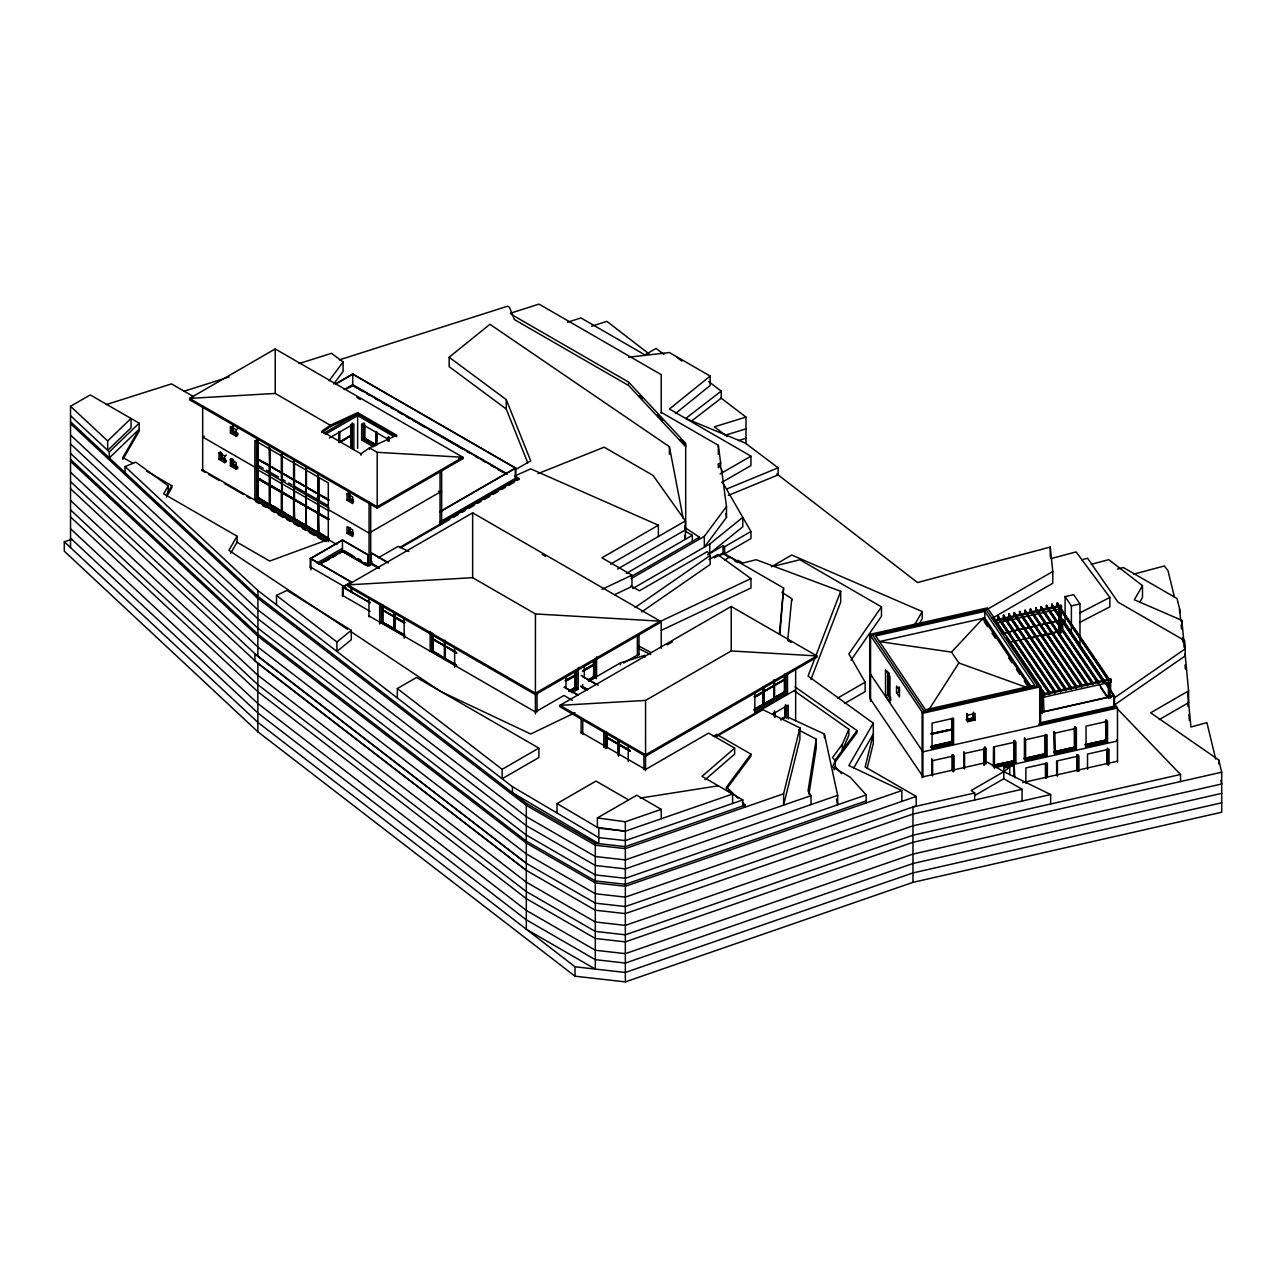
<?xml version="1.0" encoding="UTF-8"?>
<svg xmlns="http://www.w3.org/2000/svg" width="1286" height="1286" viewBox="0 0 1286 1286"><rect width="100%" height="100%" fill="white"/><g stroke="black" fill="none" stroke-linecap="round" stroke-linejoin="round"><path stroke-width="1.5" d="M779.412 633.741L783.592 588.007L729.837 556.967L724.613 559.973M779.959 633.805L783.592 588.007M787.771 639.769L791.742 598.746L781.888 592.171M798.477 729.853L816.208 739.177L808.058 790.97L811 795.648L811 804.602M808.958 794.169L816.208 748.13L816.208 739.177M799.908 727.876L799.908 739.177L783.592 805.1L783.592 793.8L799.908 727.876L762.984 709.711L716.366 736.637M867.069 768.626L873.307 743.421L873.307 723.166L808.058 676.066L840.69 591.303L756.184 559.731L742.794 563.043L737.987 560.262M810.887 679.522L840.69 602.137L840.69 591.303M795.005 691.289L848.84 729.291L842.314 744.353L832.524 757.534L835.289 760.605L832.524 766.954L850.207 777.162L866.185 794.925L866.185 802.93M833.907 769.816L835.289 766.633L835.289 760.605M122.861 459.44L122.861 457.462L139.177 429.202L109.326 457.929L109.326 451.9L139.177 423.174L90.245 394.915L70.537 406.296L70.537 547.579M123.826 457.768L139.177 431.18L139.177 423.174M125.031 472.589L125.031 466.561L135.85 462.188L168.241 485.867L163.66 493.808L237.058 536.198L237.058 542.226L230.724 553.221M166.376 495.126L171.81 485.706L146.491 471.094M166.376 497.103L171.81 487.699L171.81 485.706M237.058 536.198L228.908 550.328L347.477 629.304M914.571 624.851L922.255 611.557L791.742 555.038L771.343 566.804M919.377 623.597L922.255 618.614L922.255 611.557M873.307 723.166L848.84 765.54L901.84 790.585L901.84 801.419M853.743 767.903L873.307 734.001L865.157 766.954L916.227 796.436L916.227 805.856L625.334 906.55L595.305 903.142L526.312 863.308L257.859 656.439L70.537 481.639M1091.348 564.297L1108.725 559.651L1142.498 585.644L1134.332 599.774L1181.834 620.334L1184.47 647.774M1139.782 602.137L1142.498 597.427L1142.498 585.644M928.251 710.676L958.842 662.981L951.511 652.115L879.431 641.585L984.787 617.955L1031.324 686.885M773.256 566.338L799.908 559.748L881.473 606.847L848.84 653.931L865.157 682.191L865.157 691.611L844.548 703.506M851.091 660.104L881.473 616.267L881.473 606.847M329.12 380.785L343.105 361.945L331.45 353.296L298.995 363.6M333.781 383.935L343.105 371.365L343.105 361.945M631.008 578.7L704.342 536.358L726.494 506.523L721.591 469.792L718.327 464.15L720.658 462.799L718.327 445.31L661.229 412.34M726.494 506.523L726.494 517.358L704.342 547.193L704.342 536.358M750.96 754.143L750.96 756.136L726.494 789.09L726.494 787.112L750.96 754.143L716.768 734.419L713.296 736.412M834.71 760.637L857.006 730.609L795.005 686.853M834.855 762.405L857.006 732.586L857.006 730.609M951.511 652.115L983.147 618.228L1029.813 687.319M107.67 440.937L131.027 418.464L131.027 427.884L107.67 450.357L107.67 440.937L70.537 406.296M581.127 732.297L645.556 769.494L708.618 733.1L734.644 748.114L702.011 776.374L742.794 799.924L742.794 805.952M704.985 779.83L734.644 754.143L734.644 748.114M527.758 462.847L506.25 409.044L449.152 366.655L449.152 357.235L489.934 324.281L669.395 446.724L683.155 518.274M351.271 630.381L351.271 639.801L336.9 651.407L336.9 641.987L351.271 630.381L286.939 590.403L276.506 595.434L276.506 604.854M628.597 357.235L669.395 352.525L710.177 376.075L669.395 409.044L750.96 456.144L750.96 465.564L721.767 482.411M675.423 413.578L710.177 385.495L710.177 376.075M709.759 544.058L742.794 517.358L742.794 526.778L709.759 553.478L709.759 544.058L632.696 588.554M708.634 381.508L721.221 391.121L685.695 418.464L745.205 443.011L778.126 467.815L778.126 474.872L728.326 495.415M691.884 420.779L721.221 398.178L721.221 391.121M321.757 432.61L330.325 426.679L357.637 414.06L396.795 436.661M360.9 453.797L369.484 447.866L396.795 435.247L357.637 412.645L330.325 425.264L321.757 431.196L360.9 453.797L360.9 455.212M635.123 607.506L710.177 555.504L707.364 551.565L639.447 590.788L630.928 585.853M641.65 611.927L710.177 564.458L710.177 555.504M1114.785 697.623L1185.242 648.819L1184.438 640.476L1118.016 602.137L1087.602 558.237L1081.815 559.78M1114.785 704.696L1185.242 655.876L1185.242 648.819M275.236 348.956L189.589 398.403L189.589 399.817L377.2 508.131L462.847 458.684L462.847 457.269L275.236 348.956L275.236 393.452L330.325 425.264L330.325 426.679M204.297 436.083L202.674 437.015L254.869 467.156L258.132 465.275M237.749 428.736L236.126 429.685L230.403 426.389L230.403 432.98L233.666 431.099L237.958 433.559M230.403 432.98L236.126 436.275L237.749 435.327L232.043 432.032L232.043 427.097M335.533 383.839L352.734 373.904L515.879 468.088L515.879 479.405L440.166 523.113M335.598 384.176L352.734 374.29L515.236 468.088L515.236 479.405L439.828 522.936M220.613 453.46L220.613 458.411L226.32 461.706L224.696 462.639L218.974 459.343L218.974 452.752L220.613 451.804M218.974 459.343L222.237 457.462M218.974 452.752L224.696 456.048L226.32 455.099M203.461 469.503L201.838 470.451L205.31 472.444M344.166 389.594L352.734 384.643L506.588 473.473M345.789 389.224L352.734 385.205L507.198 474.389M349.31 387.568L352.734 385.591L363.118 391.571M230.403 459.343L232.027 458.411L232.027 465.002L237.749 468.297L236.11 469.229L230.403 465.934L230.403 459.343L236.11 462.639L236.11 469.229M230.403 465.934L233.666 464.053M269.24 446.74L269.738 465.387L257.489 458.877L328.894 500.013M323.59 433.43L357.637 413.77L394.963 435.327M269.24 466.143L269.24 485.063L257.972 477.99L257.489 459.343L281.409 472.685L281.409 453.749M325.229 434.363L357.637 415.651L357.637 448.332M257.972 477.99L328.894 519.415M329.409 437.979L353.875 423.85L353.875 449.57L350.612 447.689M269.24 485.545L269.24 504.466L257.972 497.393L257.489 478.746L269.24 485.545L270.14 485.015L270.14 466.095L293.578 479.71L293.578 460.774M339.408 442.48L351.271 435.44L339.649 442.159L339.649 431.742M328.284 541.567L328.284 482.893L254.869 440.503L254.869 499.193L258.132 497.296M388.404 439.442L361.655 423.994L361.655 440.005L364.935 438.108M281.409 492.554L281.409 511.49L270.14 504.417L269.658 485.77L281.409 492.554L282.309 492.04L282.309 473.103L305.746 486.735L305.746 467.815M270.14 504.417L269.497 448.493M364.26 423.432L364.26 438.494L376.46 444.988L364.742 438.221L364.742 425.039M294.478 487.715L294.478 480.144L317.915 493.76L317.915 474.823M293.578 499.595L293.578 518.515L282.309 511.442L281.811 492.795L305.746 506.137L305.746 487.217M282.309 511.442L281.811 453.99M306.406 487.298L318.156 494.097L318.156 513.018L306.406 506.234L306.148 487.442L328.894 499.531M305.746 506.62L305.746 525.54L294.478 518.467L293.98 499.82L317.915 513.162L317.915 494.226M294.478 518.467L293.819 460.645M347.043 493.711L352.75 497.023L352.75 503.614L347.043 500.318L347.043 493.711L348.667 492.779L348.667 499.37L352.959 501.845M306.406 506.7L318.156 513.5L318.156 532.42L306.406 525.636L306.148 506.845L328.894 518.933M347.043 500.318L350.306 498.421L353.409 500.399M328.894 538.336L318.317 532.806L318.317 476.961M347.027 533.272L352.734 536.567L352.734 529.977L347.027 526.681L347.027 533.272L350.29 531.391M310.248 567.946L310.248 558.526L342.462 539.927L367.748 554.523L367.748 566.21M310.89 569.827L310.89 558.526L342.462 540.297L367.748 554.893M317.031 562.995L342.478 548.302M441.661 491.188L369.066 533.095L328.284 509.545M318.735 563.991L342.478 550.279L354.486 556.967M319.201 564.088L342.462 550.665L367.748 565.261M320.423 563.959L342.462 551.228L366.06 564.859M325.84 561.194L329.168 559.281M332.495 557.352L335.823 555.439M339.134 553.527L342.462 551.598L342.462 539.927M439.828 511.635L515.236 468.088M440.166 511.812L515.879 468.088M515.622 469.567L530.716 460.854L506.25 399.624L449.152 357.235M439.828 521.987L515.236 478.456M378.438 557.738L398.113 546.373L408.868 551.453M399.528 547.531L519.142 478.456L514.85 475.981L530.716 468.86L658.384 525.218L658.384 536.519M401.136 547.531L449.779 519.448M453.251 517.438L458.459 514.432M461.931 512.439L465.403 510.429M468.876 508.42L474.084 505.414M477.556 503.405L481.028 501.395M484.517 499.402L489.725 496.38M493.197 494.387L498.405 491.365M501.878 489.371L505.35 487.362M508.822 485.352L514.046 482.346M342.462 596.431L342.462 587.011L351.03 582.076L310.248 558.526M343.121 596.431L343.121 587.011L351.673 582.076L310.89 558.526M472.637 512.841L347.831 584.889L347.831 586.303L535.442 694.617L660.248 622.569L660.248 621.154L472.637 512.841L472.637 577.687L535.442 613.952L660.248 621.154L535.442 693.202L347.831 584.889L472.637 577.687M393.918 611.429L393.918 616.637L382.296 609.918L404.527 622.954M382.939 622.167L381.315 623.099L381.315 605.304M382.376 604.693L382.296 622.537L394.4 628.967L382.778 622.263L382.778 610.111L404.785 622.344M404.286 635.236L394.32 629.481L394.818 617.055M394.32 629.481L404.785 634.962M456.675 653.047L432.771 639.062L444.393 645.781L444.393 640.573M432.771 639.544L433.269 651.407L444.393 658.4L432.771 651.68L432.771 639.544L455.26 651.488M720.047 473.987L750.96 456.144M433.43 651.311L431.791 652.259L431.791 632.471M658.384 525.218L601.928 557.819L631.956 575.147L631.956 586.464L614.306 594.791M456.434 665.344L444.811 658.641L455.26 664.106M610.48 564.184L685.39 520.926L653.079 475.45L604.131 447.19L537.934 473.65M397.342 688.557L416.519 677.481L538.882 748.114L538.882 757.534L502.135 778.753L502.135 769.333L397.342 688.557L397.342 697.976M617.585 569.023L685.39 529.88L684.65 526.006M626.266 573.443L692.302 535.298L692.302 541.326M631.008 576.723L699.407 537.226L685.695 528.096M707.477 554.813L723.053 545.811L724.613 546.695L750.96 531.488L722.25 481.752M708.988 559.587L717.684 554.571L750.96 578.587L750.96 588.007L661.229 630.381M714.405 557.867L723.053 552.867L740.109 562.721M719.597 555.809L723.053 553.816L729.885 557.754M565.326 680.455L575.614 675.086L565.326 680.937M583.683 669.861L593.955 664.492L582.542 671.083M565.567 680.599L575.356 674.957L575.356 671.485M583.924 670.006L593.714 664.364L593.714 660.891M565.567 681.082L575.356 675.423L575.356 687.576L568.83 691.338M583.924 670.472L593.714 664.83L593.714 676.983L588.827 679.796M565.824 681.21L575.614 675.568L575.115 687.431L568.589 691.193M582.542 671.565L593.955 664.975L593.473 676.838L588.57 679.667M569.087 691.482L575.614 687.721L575.517 669.861M589.068 679.94L593.955 677.111L593.955 661.02M569.891 691.482L576.015 687.946L576.015 670.151M588.249 680.889L594.373 677.352L594.373 659.557M589.567 680.68L620.447 662.869L644.913 655.249L644.913 657.226M570.727 691.707L577.43 687.833M588.827 681.21L594.952 677.674L594.952 659.879M572.093 692.752L578.218 689.216L578.218 667.466M623.63 663.013L638.997 654.124M632.165 659.011L635.622 657.001M731.22 606.462L559.924 705.355L559.924 706.77L645.572 756.216L816.867 657.323L816.867 655.908L731.22 606.462L731.22 650.973L645.572 700.42L559.924 705.355L645.572 754.802L816.867 655.908L731.22 650.973M667.193 644.833L672.385 641.843M502.135 769.333L538.882 748.114M618.228 740.366L617.987 743.967L606.365 737.264L630.027 750.911M628.854 749.674L606.863 737.457L606.863 747.857M557.047 812.977L557.047 803.573L595.981 781.084L628.597 799.924M754.303 696.546L773.658 685.84L773.899 698.137M754.544 697.157L784.878 679.458L774.542 685.422L774.542 680.214M754.303 697.012L784.637 679.313M754.786 697.301L763.402 692.318L762.919 704.198L754.303 709.165M763.82 688.155L763.82 691.611L784.396 679.635L784.396 691.788L774.059 697.768L784.878 692.077L784.637 674.105M753.885 709.872L784.798 692.029M754.786 709.454L763.402 704.471L763.402 686.644M774.14 698.282L763.321 703.956L774.14 698.282L774.14 680.455M754.384 710.161L785.296 692.318L785.296 674.507M754.946 710.483L785.859 692.64L785.859 674.845M787.498 673.8L787.498 693.588L754.866 712.428L754.866 692.64M714.566 736.621L795.648 689.81M772.693 714.084L788.222 705.114L788.222 718.97M732.602 803.461L732.602 794.041L625.334 831.19L597.395 827.364L597.395 817.944L636.763 795.214L661.229 809.344L661.229 818.764M780.538 719.067L785.617 716.704M780.538 719.549L785.376 716.559L785.376 706.143M780.779 719.678L786.389 716.447L824.374 734.001L837.668 795.375L837.668 804.795L836.414 799.04M781.036 719.822L785.617 717.17M987.198 609.371L1052.768 571.514L1050.276 547.032L917.529 582.542L776.857 473.923M837.684 698.057L865.157 682.191M992.374 618.164L1052.768 583.297L1052.768 571.514M974.627 795.584L1003.819 778.737L1022.081 789.266L1022.081 801.049M1185.033 653.658L1188.602 690.887L1150.648 712.798L1218.758 759.994L1221.7 772.195L1221.7 812.222L912.964 882.341L625.334 981.893L575.019 976.203L257.859 731.782L64.3 551.18L64.3 541.76L71.936 539.316M1159.281 719.597L1188.602 702.67L1188.602 690.887M1079.581 613.068L1109.866 597.427L1076.077 551.903L1050.951 558.622M1079.581 622.488L1109.866 606.847L1109.866 597.427M574.987 712.701L530.716 734.001L440.985 691.611L350.821 631.539M601.944 589.342L631.956 575.147M750.96 578.587L661.229 620.961L661.229 648.24M726.494 489.098L778.126 467.815M597.395 817.944L625.334 821.77L661.229 809.344M742.794 799.924L625.334 840.61L598.794 837.604L512.423 786.678L257.907 590.531L125.031 466.561M745.205 807.11L745.205 805.132L625.334 846.638L595.305 843.246L526.312 803.412L256.461 595.209L256.461 597.202L526.312 805.39L595.305 845.223L625.334 848.615L783.592 793.8M811 795.648L625.334 859.916L595.305 856.524L526.312 816.69L257.907 609.837L70.537 435.022M837.668 795.375L625.334 868.87L595.305 865.478L526.312 825.644L257.907 618.791L70.537 443.975M866.185 794.925L625.334 878.29L595.305 874.898L526.312 835.064L257.907 628.211L70.537 453.395M866.185 800.953L625.334 884.318L595.305 880.926L526.312 841.092L257.859 634.207L257.859 656.439M901.84 790.585L625.334 886.295L595.305 882.903L526.312 843.069L257.859 636.184L70.537 461.401M916.227 796.436L625.334 897.13L595.305 893.722L526.312 853.904L257.859 647.019L70.537 472.219M339.391 359.871L507.568 306.197L509.513 307.322L514.4 319.571L628.597 385.495L685.695 446.724M510.413 313.237L539.011 304.107L661.229 374.66L661.229 413.256M567.512 322.223L580.918 317.931L644.913 354.888L656.085 348.442L663.962 354.47M591.624 326.242L606.912 321.355L649.575 354.341M106.095 404.64L171.504 383.903L193.575 396.651M183.657 391.362L229.021 376.975M745.976 443.59L745.976 417.098L714.341 426.807L727.153 436.468M725.497 435.15L745.976 428.865M738.534 440.568L745.976 438.285M1117.55 569.055L1123.321 567.512L1177.06 598.537L1179.616 609.05L1180.757 621.058M1133.496 574.215L1164.36 565.969L1168.026 570.727L1174.52 597.46M974.675 800.037L974.675 792.964L912.964 806.997L912.964 882.341M1022.081 789.266L912.964 814.054L625.334 913.607L595.305 910.215L526.312 870.381L257.859 663.496L70.537 488.712M1050.662 803.975L1050.662 794.555L912.964 825.821L625.334 925.39L595.305 921.982L526.312 882.148L257.859 675.263L70.537 500.479M1180.532 781.534L1180.532 774.477L912.964 835.241L625.334 934.809L595.305 931.402L526.312 891.568L257.859 684.682L70.537 509.899M1221.7 772.195L912.964 842.314L625.334 941.866L595.305 938.475L526.312 898.641L257.859 691.755L70.537 516.972M1221.7 793.382L912.964 863.501L625.334 963.069L595.305 959.661L526.312 919.828L257.859 712.942L70.537 538.159M1221.7 802.802L912.964 872.921L625.334 972.473L575.019 966.783L257.859 722.362L64.3 541.76M869.722 698.234L869.722 634.4L987.407 607.908L1040.631 686.724L1040.631 725.336L1039.795 724.098L1039.795 685.486L922.094 711.978L922.094 777.741M988.243 609.162L870.558 635.654L870.558 701.417M925.566 709.759L1034.651 685.213L984.787 611.364L875.702 635.927L926.097 710.676M1065.097 624.337L1065.097 596.591L1073.697 594.662L1079.983 603.97L1079.983 647.565M992.647 617.585L1004.446 633.966M998.016 616.38L1049.987 692.254L1049.344 694.086L998.016 618.068L998.016 616.38L1049.344 692.398L1049.344 694.086M1003.385 615.174L1055.372 691.032L1054.713 692.881L1003.385 616.862L1003.385 615.174L1054.713 691.177L1054.713 692.881M1008.754 613.952L1060.741 689.826L1060.098 691.675L1008.754 615.656L1008.754 613.952L1060.098 689.971L1060.098 691.675M1014.14 612.747L1066.11 688.621L1065.467 690.453L1014.14 614.451L1014.14 612.747L1065.467 688.766L1065.467 690.453M1019.509 611.541L1071.479 687.415L1070.836 689.248L1019.509 613.229L1019.509 611.541L1070.836 687.56L1070.836 689.248M1024.878 610.336L1076.864 686.194L1076.221 688.042L1024.878 612.023L1024.878 610.336L1076.221 686.338L1076.221 688.042M1030.263 609.114L1082.233 684.988L1081.59 686.837L1030.263 610.818L1030.263 609.114L1081.59 685.133L1081.59 686.837M1035.632 607.908L1087.602 683.782L1086.959 685.615L1035.632 609.612L1035.632 607.908L1086.959 683.927L1086.959 685.615M1041.001 606.703L1092.987 682.577L1092.344 684.409L1041.001 608.391L1041.001 606.703L1092.344 682.721L1092.344 684.409M1046.386 605.497L1098.357 681.355L1097.714 683.204L1046.386 607.185L1046.386 605.497L1097.714 681.5L1097.714 683.204M1051.755 604.275L1103.726 680.149L1103.083 681.998L1051.755 605.979L1051.755 604.275L1103.083 680.294L1103.083 681.998M1057.124 603.07L1109.111 678.944L1108.452 680.776L1057.124 604.774L1057.124 603.07L1108.452 679.088L1108.452 680.776M998.016 618.068L1049.987 693.942M1003.385 616.862L1055.372 692.736M1008.754 615.656L1060.741 691.53M1014.14 614.451L1066.11 690.309M1019.509 613.229L1071.479 689.103M1024.878 612.023L1076.864 687.897M1030.263 610.818L1082.233 686.692M1035.632 609.612L1087.602 685.47M1041.001 608.391L1092.987 684.265M1046.386 607.185L1098.357 683.059M1051.755 605.979L1103.726 681.853M1057.124 604.774L1109.111 680.632M995.412 619.948L1060.886 605.208L1061.513 606.14L1061.513 608.487L996.055 623.228M994.126 621.315L1061.513 606.14M1003.128 620.559L1008.899 619.273M1065.097 596.591L1071.383 605.899L1079.983 603.97M1001.505 633.484L1062.943 619.659L1114.48 695.983L1114.48 707.284M1003.948 633.226L1062.686 619.997L1113.885 695.822L1113.885 707.139L1039.49 723.873M1009.815 642.261L1056.803 631.683M1029.941 638.386L1037.979 636.586M1041.596 635.766L1049.537 633.982M1043.107 635.718L1054.841 633.066M1060.982 632.632L1060.355 607.683L1060.982 608.616L1060.982 632.632L1059.375 633.001L1059.375 608.985M899.477 690.421L896.535 686.081L896.535 692.672L898.689 692.189L898.689 687.254M885.524 695.469L889.96 702.06L889.96 676.34L885.524 669.765L885.524 695.469L887.662 694.987L891.005 699.922M888.417 673.06L888.626 695.131L888.739 673.751M869.722 634.4L922.93 713.216L1040.631 686.724M1039.506 686.997L1044.618 693.459L1044.618 695.147L1039.506 688.685M1041.226 694.344L1110.541 678.735L1111.168 679.667L1111.168 682.03L1041.853 697.623L1041.226 694.344L1041.853 697.623M1041.853 695.276L1111.168 679.667M966.702 713.891L967.538 715.129L975.061 713.441L975.061 720.031L967.538 721.735L966.702 713.441M973.277 717.829L966.943 719.469L966.815 713.617M966.156 719.678L973.679 717.99L973.679 713.039M966.413 720.047L973.936 718.36L973.936 713.409M966.702 720.481L974.225 718.794L974.225 713.843M931.225 733.567L951.897 729.355L931.225 734.049M931.353 733.759L951.769 729.162L951.656 718.553M931.353 734.226L951.897 729.821L951.656 741.604M1039.49 712.573L1113.885 695.822M1039.618 712.83L1114.48 695.983M931.225 746.185L952.862 741.299M931.353 746.378L951.769 741.781L951.897 729.821M931.482 746.571L952.187 741.942L952.187 718.215M930.935 747.15L952.444 742.311L952.444 718.585M1039.49 722.941L1113.885 706.191M931.241 747.584L952.733 742.745L952.733 719.019M1038.783 724.323L1116.634 706.802M953.569 743.999L932.077 748.838L932.077 723.118L953.569 718.279L953.569 743.999L951.897 741.508M1117.486 762.373L1117.47 708.039L922.93 751.828L869.722 673.028M931.771 759.431L932.607 760.669L954.099 755.83L954.099 771.118M986.089 763.916L986.089 748.645L964.58 753.483L964.58 768.755M1024.733 738.502L1025.585 739.739L1047.077 734.901L1047.077 755.911L1025.585 760.749L1023.897 758.274M1054.022 731.911L1054.874 733.149L1076.366 728.31L1076.366 749.32L1054.874 754.159L1054.022 731.461M992.487 765.347L1014.236 760.91L1014.236 740.849M1074.566 727.04L1074.694 747.295L1054.279 751.892L1054.279 731.83M1085.191 744.498L1105.864 740.286L1105.606 719.838M993.692 765.315L1014.107 760.717L1013.979 740.463M1024.862 758.29L1045.277 753.709L1045.148 735.463M1054.15 751.699L1074.566 747.102M1085.32 744.69L1105.735 740.093M993.033 765.717L1014.525 760.878L1014.525 741.781M1024.203 758.708L1045.695 753.869L1045.695 734.772M1053.491 752.117L1074.983 747.279L1074.983 728.181M1085.448 744.867L1106.153 740.254L1106.153 721.157M993.274 766.086L1014.767 761.248L1014.767 742.151M1053.732 752.487L1075.225 747.648L1075.225 726.638M1086.863 745.028L1106.394 740.623L1106.394 721.526M1054.022 752.921L1075.53 748.082L1075.53 727.072L1076.366 728.31M1085.191 745.896L1106.699 741.058L1106.699 720.064M1011.584 763.418L1015.49 762.534M994.207 767.822L1015.908 762.936L1015.908 741.926L994.416 746.764L994.416 767.774M1107.535 742.311L1086.043 747.15L1086.043 726.14L1107.535 721.301L1107.535 742.311L1105.847 739.82M1004.639 766.408L1117.486 741.009L1116.634 739.771M1003.836 767.983L1013.545 765.797M1022.692 782.595L1117.566 761.183M640.299 798.076L718.327 785.794M275.236 393.452L189.589 398.403L377.2 506.716L462.847 457.269L377.2 452.318L369.484 447.866L369.484 449.28M458.861 458.443L462.847 458.684M557.047 803.573L598.794 828.184L625.334 831.19M958.842 662.981L1027.225 687.64M1050.662 794.555L1003.819 771.664L987.535 762.26L923.075 776.808L869.738 698.041M638.306 648.401L650.732 654.51M638.531 645.926L650.989 652.452M357.91 558.88L361.35 560.792M511.024 314.218L628.597 382.103L685.695 443.332L685.695 531.6M685.695 531.488L692.302 535.298M515.67 477.395L519.142 479.405L517.519 480.337L515.879 479.405M366.574 393.564L370.03 395.574M375.207 398.564L378.663 400.557M382.119 402.55L387.311 405.54M390.767 407.549L394.223 409.543M397.679 411.536L402.872 414.526M406.328 416.519L409.784 418.529M413.24 420.522L425.345 427.499M428.801 429.492L463.378 449.457M466.834 451.45L470.29 453.444M475.466 456.45L478.922 458.443M482.379 460.436L485.835 462.43M491.027 465.419L494.483 467.429M497.939 469.422L503.131 472.412M787.739 640.508L791.179 642.486M356.881 397.503L360.353 399.512M356.013 414.719L393.339 436.259M364.501 438.365L376.219 445.117L376.219 431.935M375.56 445.486L363.858 438.735L363.858 424.734M374.998 445.808L363.279 439.073L363.295 423.046M361.655 440.005L373.358 446.772M350.789 435.632L339.649 442.625L338.748 442.111L338.748 431.694M438.413 491.188L440.037 492.12M784.235 691.691L787.498 693.588M542.129 554.362L545.602 556.372M233.505 431.18L236.769 433.077M237.91 434.298L233.023 431.469L233.023 425.811M353.152 500.543L349.647 498.807L349.728 493.808M236.897 434.186L232.605 431.71L232.605 426.759M353.521 501.508L349.245 499.048L349.245 494.097M269.497 465.998L257.73 459.198L257.73 478.135L269.497 484.935M269.899 466.223L281.65 473.023L281.65 491.943L269.899 485.16M293.819 480.048L282.052 473.248L282.052 492.184L293.819 498.968M328.637 500.141L318.558 494.322L318.558 513.259L328.637 519.078M328.396 500.286L318.799 494.178L318.799 501.765M257.361 464.841L263.228 468.233M266.62 470.194L278.515 477.074M281.923 479.035L285.315 480.996M288.723 482.957L292.115 484.918M295.507 486.88L317.61 499.627M319.314 500.608L327.48 505.318M256.268 466.079L329.152 508.163M254.532 467.911L329.152 510.992M270.14 485.015L281.891 491.815L281.409 473.152M282.309 492.04L294.06 498.839L293.578 480.176M225.339 459.44L222.076 457.559L222.076 453.781M236.769 466.03L233.505 464.15L233.505 460.388M353.393 533.369L350.13 531.488L350.13 527.71M225.098 459.584L221.835 457.703L221.835 453.926M233.264 464.294L236.511 466.175M353.152 533.513L349.888 531.632L349.888 527.855M226.481 460.661L221.594 457.832L221.674 452.849M237.91 467.252L233.007 464.439L233.087 459.44M269.497 485.401L257.73 478.601L257.73 497.537L269.497 504.337M269.899 485.626L281.65 492.425L281.65 511.346L269.899 504.562L269.899 448.718M293.819 499.45L282.052 492.651L282.052 511.587L293.819 518.371M328.637 519.544L318.558 513.725L318.558 532.661L328.637 538.48M352.911 533.658L349.647 531.761L349.647 527.999M328.396 519.689L318.317 513.87L318.799 532.517M225.468 460.549L221.192 458.073L221.192 453.122M236.881 467.139L232.605 464.664L232.605 459.729M353.521 534.478L349.229 532.002L349.229 528.707M352.943 534.799L348.667 532.34L348.667 527.389M593.312 676.741L596.575 678.622M371.011 552.642L388.195 562.561M388.083 562.866L371.011 553.012L371.011 564.313M581.111 675.359L598.279 685.261M582.494 676.532L596.125 684.393M273.5 506.17L278.628 509.127M282.036 511.105L285.46 513.082M304.235 523.916L307.643 525.894M319.314 532.629L324.201 535.442M378.647 567.399L371.879 563.493L371.879 561.516M329.264 539.027L257.489 497.682L257.489 439.941M371.011 563.381L379.547 568.299M328.782 539.316L257.071 497.923L257.071 441.194M371.011 563.943L377.955 567.946M336.932 544.573L328.235 539.557L269.69 561.066L236.672 542.001M328.203 539.638L256.509 498.245L256.509 439.571M587.782 689.553L582.719 686.628L582.719 684.65M580.79 685.904L587.606 689.843M581.079 686.628L586.255 689.634M582.494 687.833L585.902 689.794M254.869 499.193L326.58 540.586M343.876 550.569L352.573 555.584M357.781 558.59L361.27 560.6M369.87 565.583L364.742 562.609L368.214 564.618L368.214 562.641M201.838 469.503L326.612 541.535M208.766 474.454L219.167 480.466M224.375 483.456L243.44 494.467M246.896 496.476L250.368 498.47M255.576 501.476L259.033 503.469M262.505 505.478L265.977 507.472M271.169 510.478L274.641 512.487M278.097 514.48L283.306 517.486M286.778 519.48L290.234 521.489M293.706 523.482L298.899 526.488M302.371 528.498L305.843 530.491M309.299 532.5L314.507 535.506M317.964 537.5L323.172 540.506M342.462 551.598L366.51 565.519M574.955 687.335L578.218 689.216M564.377 686.981L578.025 694.858M564.072 687.174L577.8 695.099M572.415 700.372L563.943 695.485L535.394 711.962L368.986 615.898M122.861 457.462L132.988 463.298M618.228 743.838L606.606 737.119L606.606 731.911M630.269 750.783L618.646 744.064L618.646 740.591M630.269 751.249L618.646 744.546L618.646 754.946M310.248 566.901L345.934 587.509M630.027 751.394L618.887 744.401L618.887 754.818M343.121 587.011L370.304 602.716M404.785 622.81L382.537 609.773L382.537 604.565M433.028 638.917L456.675 652.581M342.462 587.011L369.918 602.877M394.32 617.344L404.286 623.083M456.434 653.192L445.294 646.199L445.294 658.352M342.462 595.402L370.03 611.316M386.202 624.048L394.368 628.758M435.054 652.259L439.957 655.072M382.376 622.488L404.527 635.091M456.675 665.2L432.852 651.648L433.028 635.461M404.72 635.959L381.878 622.778L381.878 604.983M455.212 665.103L432.369 651.922L432.369 634.127M734.258 560.439L737.537 562.625M974.675 792.964L971.203 790.504L1003.819 771.664L1009.703 767.147L1009.703 774.686M677.159 357.476L681.869 361.077M720.755 397.824L745.976 417.098M276.506 595.434L336.9 641.987M526.312 863.308L254.917 653.674L254.917 660.731L526.312 870.381M70.537 415.716L109.326 451.9M70.537 421.744L257.907 596.559L257.907 590.531M70.537 423.721L257.907 598.537L257.907 634.239L70.537 459.423M70.537 528.739L257.859 703.522L526.312 910.408L595.305 950.241L625.334 953.649L912.964 854.081L1221.7 783.962L1220.864 780.473M726.494 787.112L738.003 798.204M742.327 802.351L745.205 805.132M727.924 790.472L730.802 793.253M1115.412 706.786L1180.532 774.477M639.48 395.75L642.196 398.66M657.146 414.703L662.595 420.522M680.262 439.474L685.695 445.31M835.112 766.44L841.591 773.625M1111.168 682.03L1110.541 678.735M1114.399 703.474L1117.47 708.039M1062.686 630.365L1108.323 697.944M1100.527 687.351L1107.214 697.237M1006.681 637.277L1044.618 693.459M994.866 620.897L1000.46 629.159M1013.85 648.98L1017.194 653.947M1021.647 660.554L1025.006 665.505M1029.459 672.128L1033.928 678.735M1041.274 690.196L1044.618 695.147M986.089 609.644L1037.641 685.968M1043.38 696.208L1044.007 711.158M1074.678 746.845L1076.366 749.32M984.256 621.765L987.584 626.7M992.036 633.275L995.364 638.21M1008.69 657.95L1012.034 662.885M1016.47 669.476L1019.814 674.411M1024.251 680.985L1027.578 685.92M1045.405 753.435L1047.077 755.911M1014.236 760.444L1015.908 762.936M973.389 717.556L975.061 720.031M986.089 748.645L985.237 747.391L985.237 762.678M993.564 765.122L993.692 747.262M872.712 635.171L924.248 711.496M896.535 692.672L899.477 697.012L899.444 687.078M888.417 694.826L890.748 698.089M1215.688 759.029L1206.911 722.603L1190.949 727.024L1187.669 692.865M684.65 535.426L685.39 539.3L685.39 520.926M725.979 513.5L726.494 517.358M1181.143 625.044L1181.529 629.047M1182.397 637.985L1182.766 641.907M1184.985 665.039L1185.37 669.041M1187.685 702.445L1188.071 706.448M1188.827 714.453L1189.405 720.449M1218.758 759.994L1218.758 763.916M1184.438 640.476L1184.438 647.533M1181.834 620.334L1181.834 628.195M1179.616 609.05L1179.616 612.827M1110.638 682.143L1110.638 698.153M1109.03 682.512L1109.03 698.523M1109.03 764.495L1109.03 749.224L1087.522 754.062L1087.522 769.333M1108.403 681.58L1108.403 697.591M1108.194 749.883L1108.194 765.17M1107.889 749.449L1107.889 764.736M1107.648 749.079L1107.648 764.35M1107.359 748.13L1107.359 764.189M1107.101 749.77L1107.101 763.82M1078.938 771.262L1078.938 755.991L1057.43 760.83L1057.43 776.101M1078.086 754.753L1078.086 770.025M1077.797 756.232L1077.797 771.504M1077.555 755.863L1077.555 771.134M1077.266 754.914L1077.266 770.957M1077.009 754.544L1077.138 770.78M1074.437 728.873L1074.437 746.925M1071.383 605.899L1071.383 633.644M1062.686 619.997L1062.686 631.313M1060.886 605.208L1060.886 607.571M1058.748 608.053L1058.748 632.069M1057.767 602.925L1057.767 604.629M1056.835 761.521L1056.835 775.554M1056.594 761.135L1056.722 775.378M1054.874 733.149L1054.874 754.159M1052.398 604.131L1052.398 605.835M1050.276 547.032L1050.276 556.838M1047.351 776.471L1047.351 763.096L1025.858 767.935L1025.858 783.222M1047.029 605.352L1047.029 607.04M1046.515 763.771L1046.515 777.13M1046.241 735.576L1046.241 754.673L1024.733 759.512L1024.733 738.051M1046.225 763.337L1046.225 776.696M1045.936 735.142L1045.936 754.239L1024.444 759.078L1024.444 738.068M1045.968 762.968L1045.968 778.239M1045.679 764.029L1045.679 778.062M1045.405 734.338L1045.405 753.885L1024.99 758.483L1024.99 738.421M1045.438 763.659L1045.566 777.885M1043.975 693.604L1043.975 695.292M1042.383 713.521L1041.756 696.578L1041.756 712.589M1041.644 606.558L1041.644 608.246M1036.275 607.764L1036.275 609.468M1030.906 608.969L1030.906 610.673M1025.521 610.191L1025.521 611.879M1025.585 739.739L1025.585 760.749M1020.152 611.397L1020.152 613.084M1015.072 740.688L1015.072 761.682L993.58 766.52L993.564 747.07M1014.783 612.602L1014.783 614.306M1014.847 777.708L1014.011 762.871L1014.011 776.471M1009.414 613.808L1009.414 615.512M1004.028 615.029L1004.028 616.717M1003.819 765.652L1003.819 778.737M998.659 616.235L998.659 617.923M984.787 611.364L984.787 617.955M984.947 746.957L984.947 764.141M984.69 748.5L984.69 763.771M984.288 747.375L984.288 765.427M984.16 749.191L984.16 765.234M983.147 618.228L983.147 620.109M973.277 712.171L973.389 718.006L973.148 713.875M967.538 715.129L967.538 721.735M963.986 752.149L963.986 768.208M963.873 751.972L963.873 768.015M953.264 754.593L953.264 771.777M952.974 756.072L952.974 771.343M952.717 755.702L952.717 770.973M952.444 754.753L952.444 770.796M952.315 754.56L952.315 770.619M951.897 718.938L951.897 729.355M932.607 760.669L932.607 775.956M932.012 759.351L932.012 775.394M931.771 758.981L931.884 775.217M922.93 713.216L922.93 777.033M889.173 673.655L889.173 695.019M889.06 672.916L889.06 694.681M887.662 671.26L887.662 694.987M848.84 729.291L848.84 735.319L842.314 750.381L842.314 744.353M824.374 734.001L824.374 737.762M795.648 668.672L795.648 720.674M791.742 598.746L791.742 600.723M786.598 706.159L786.598 718.022M786.019 705.821L786.019 717.701M785.617 704.551L785.537 717.411M785.135 706.014L785.135 716.431M784.396 675.697L784.396 679.169M774.911 712.476L774.911 717.684M774.542 685.888L774.542 698.041M774.51 710.965L774.51 716.173M774.301 680.069L774.301 685.277M774.301 685.743L774.301 697.896M774.268 712.557L774.268 716.029M774.011 712.428L774.011 715.9M773.658 680.165L773.899 685.518M763.82 692.093L763.82 704.246M763.562 688.01L763.562 691.482M763.562 691.948L763.562 704.101M763.161 686.499L763.161 691.707M763.161 692.189L763.161 704.326M762.919 688.106L762.919 691.579M750.96 531.488L750.96 538.561L724.613 553.768L724.613 546.695M723.053 545.811L723.053 552.867M721.591 469.792L721.591 473.409M720.658 462.799L720.658 468.217M718.327 445.31L718.327 454.328M718.327 464.15L718.327 467.75M716.768 734.419L716.768 736.396M699.407 537.226L699.407 539.204M669.395 446.724L669.395 454.247M645.572 700.42L645.556 770.7M643.932 754.384L643.932 769.751M638.997 633.918L638.997 655.072M637.358 634.866L637.358 656.021M628.597 382.103L628.597 384.08M628.227 745.735L628.227 761.569M625.334 821.77L625.334 981.893M620.447 662.869L620.447 664.846M618.887 740.447L618.887 743.919M618.486 740.222L618.486 756.313M617.987 754.866L618.228 744.305L606.606 737.585L606.606 748.002M606.863 733.502L606.863 736.974M606.365 732.055L606.365 748.147M605.963 732.313L605.963 748.147M605.385 732.65L605.385 748.468M603.761 731.605L603.761 747.439M598.794 828.184L598.794 843.632L512.423 792.706L512.423 786.678M596.575 656.857L596.575 676.645M595.305 843.246L595.305 969.081L526.312 929.248L526.312 803.412M593.473 660.747L593.473 664.219M584.342 665.907L584.342 677.77M582.751 719.051L582.751 734.435M581.127 718.118L581.127 733.502M576.578 670.472L576.578 688.283M575.115 671.34L575.115 674.812M575.019 966.783L575.019 976.203M565.985 676.5L565.985 688.38M537.018 692.8L537.018 712.026M535.442 613.952L535.394 713.939M506.25 399.624L506.25 409.044M454.633 647.549L454.633 667.321M445.294 640.524L445.294 645.733M445.052 640.669L445.052 645.877M445.052 646.344L445.052 658.496M444.892 640.283L444.811 658.641M444.393 646.247L444.393 658.4M441.661 470.033L441.661 524.141M440.037 470.981L440.037 525.09M433.269 635.316L433.269 638.788M432.771 633.853L432.771 639.062M430.167 631.442L430.167 651.214M404.158 618.389L404.158 638.178M394.818 613.117L394.818 616.589M394.818 618.791L394.818 629.208M394.577 613.245L394.577 616.717M394.577 617.2L394.577 629.352M394.4 612.875L394.159 629.111M394.159 613.02L394.159 616.492M393.918 617.103L393.918 629.256M388.999 437.144L388.999 440.921M388.758 437.288L388.758 441.066M388.517 437.433L388.517 441.194M388.34 437.063L388.34 440.825M388.099 437.192L388.099 440.969M382.778 606.172L382.778 609.644M382.537 610.255L382.537 622.392M379.675 604.275L379.675 624.048M377.2 452.318L377.2 508.131M376.862 432.032L376.38 445.503L376.38 432.305M376.621 432.176L376.621 445.358M375.978 432.08L375.978 445.261M370.706 503.308L370.706 565.117M369.066 502.328L369.066 566.065M368.986 597.668L368.986 616.894M364.501 423.287L364.34 438.462M357.637 412.645L357.637 414.06M352.734 373.904L352.734 385.591M352.251 422.917L352.251 448.621M351.673 424.557L351.673 448.3M351.673 587.718L351.673 591.496M351.191 424.284L351.271 448.058M351.03 424.878L351.03 435.295L339.408 442.014L339.408 431.598M351.03 435.777L351.03 447.914M351.03 587.718L351.03 592.428M350.789 424.75L350.789 447.785M350.146 494.756L350.146 498.518M349.888 494.901L349.888 498.663M339.166 431.453L339.247 442.384M338.99 431.823L338.99 442.239M318.799 478.569L318.799 493.711M318.799 505.543L318.799 513.114M318.558 476.817L318.558 493.856M318.156 474.695L318.156 493.615M317.915 513.628L317.915 532.565L306.148 525.781L306.148 468.04M316.501 498.036L316.501 499.675M306.406 467.895L306.406 486.831M305.988 469.567L305.988 486.606M294.478 464.519L294.478 479.662M294.478 491.493L294.478 499.064M294.237 462.767L294.237 479.807M282.309 455.598L282.309 472.637M282.052 453.845L282.052 472.782M281.65 455.501L281.65 472.541M270.14 448.573L270.14 465.612M257.972 441.548L257.972 458.588M257.73 439.796L257.73 458.732M257.859 663.496L257.859 731.782M236.126 429.685L236.126 436.275M233.264 425.682L233.264 431.324M224.696 456.048L224.696 462.639M202.674 406.263L202.674 469.985M168.241 485.867L168.241 491.895M305.988 487.072L294.237 480.273L294.237 499.209L305.988 506.009L305.988 487.072M305.988 506.475L294.237 499.675L294.237 518.612L305.988 525.411L305.988 506.475"/></g></svg>
